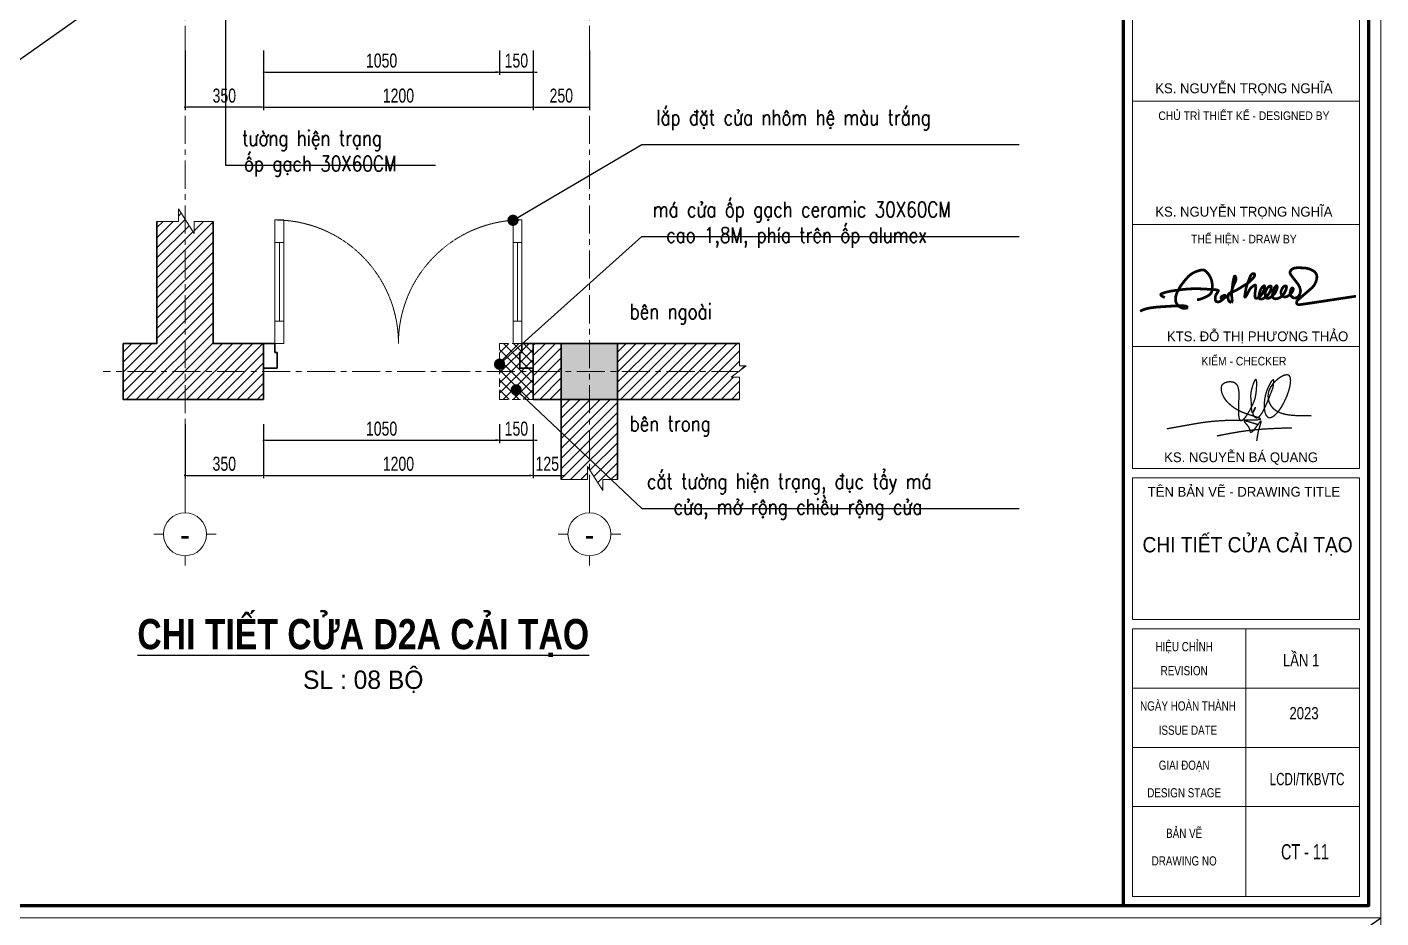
# Model space of a CAD drawing. Header units: millimetres. Extents: x -519517 to -431282, y -372679 to 113618.
# Drawn here: x -484642 to -478616, y -306676 to -302708 of the extents above; entities that cross this region are included whole.
import ezdxf
from ezdxf.enums import TextEntityAlignment as Align

# ---------------------------------------------------------------- set-up
doc = ezdxf.new("R2010")
doc.units = ezdxf.units.MM
doc.header["$LTSCALE"] = 5
for name, pattern in [('CENTER2', [28.575, 19.05, -3.175, 3.175, -3.175]), ('CENTERX2', [4, 2.5, -0.5, 0.5, -0.5]), ('DASHDOT', [1, 0.5, -0.25, 0, -0.25]), ('HIDDEN', [0.375, 0.25, -0.125]), ('HIDDEN2', [0.1875, 0.125, -0.0625])]:
    doc.linetypes.add(name, pattern=pattern)
doc.layers.get('0').update_dxf_attribs({"linetype": 'CENTER2'})
for name, color, linetype, lineweight in [('03', 252, 'Continuous', 30), ('Khungten_LCDI', 7, 'Continuous', 25), ('LC Dim', 8, 'Continuous', 18), ('LC Hatch', 252, 'Continuous', 9), ('LC Hatch @ 1 (1)', 252, 'Continuous', 9), ('LC ISO', 153, 'Continuous', 13), ('LC Net dam 1', 30, 'Continuous', 30), ('LC Net khuat', 4, 'HIDDEN', 13), ('LC Net manh', 9, 'Continuous', 5), ('LC Net thay', 7, 'Continuous', 25), ('LC Net truc', 79, 'DASHDOT', 13), ('LC Text1', 3, 'Continuous', 20), ('LC Text2', 7, 'Continuous', 25), ('v-MANH', 147, 'Continuous', 5)]:
    doc.layers.add(name, color=color, linetype=linetype, lineweight=lineweight)
doc.layers.add('KCS_Plotter', color=11, linetype='Continuous', plot=False)
doc.styles.add('HOATBIF', font='hoatbif.shx', dxfattribs={"width": 0.75})
doc.styles.add('Khungten', font='VHAVAN.TTF', dxfattribs={"width": 0.9, "height": 5000})
doc.styles.add('LC 1', font='VHAVANB.TTF')
doc.styles.add('LC 3', font='vnsimli.shx', dxfattribs={"width": 0.75})
doc.styles.add('LC3', font='VHARIALB.TTF', dxfattribs={"width": 0.8})
doc.styles.add('Title', font='VHBLACK.TTF')
doc.styles.add('VnAvantH', font='VHAVANB.TTF', dxfattribs={"width": 0.6})
doc.dimstyles.new('1-100(1-25)', dxfattribs={"dimscale": 25, "dimtxt": 2.5, "dimasz": 0.35, "dimexe": 0.5, "dimexo": 1, "dimgap": 0.8, "dimtad": 1, "dimdec": 0, "dimzin": 0, "dimdsep": 46, "dimtxsty": 'HOATBIF', "dimblk1": 'DOT', "dimblk2": 'DOT', "dimsah": 1, "dimcen": -1, "dimdle": 1, "dimclrd": 256, "dimclre": 256, "dimclrt": 4, "dimadec": 3, "dimazin": 2, "dimtfac": 0.333333, "dimtdec": 0, "dimtix": 1, "dimtmove": 2, "dimatfit": 3, "dimldrblk": 'DOT', "dimfxl": 1, "dimtvp": 0.833333, "dimtolj": 1, "dimtzin": 0, "dimarcsym": 0})

# ---------------------------------------------------------------- blocks, each defined once
blk = doc.blocks.new('NGUYEN BA QUANG')
at = {"layer": 'LC ISO', "const_width": 54}
for points in [[(906, 1114, 0.006821), (929, 1272, 0.011774), (937, 1340, 0.026266), (938, 1394, 0.052103), (935, 1423, 0.076783), (930, 1436, 0.163971), (923, 1442, 0.170042), (914, 1442, 0.080479), (902, 1436, 0.05585), (881, 1417, 0.031056), (847, 1375, 0.025203), (791, 1286, 0.116129), (556, 476, 0.061974), (575, 166, 0.045365), (610, 47, 0.070676), (660, -41, 0.091415), (710, -86, 0.146905), (783, -104, 0.068448), (833, -95, 0.049636), (885, -72, 0.053986), (978, -6, 0.029209), (1056, 69, 0.021304), (1134, 162, 0.025491), (1250, 329, 0.068873), (1561, 1027, 0.01773), (1596, 1171, 0.037697), (1624, 1368, 0.029037), (1623, 1453, 0.04288), (1613, 1525, 0.066726), (1590, 1583, 0.100495), (1556, 1623, 0.111871), (1508, 1644, 0.054631), (1469, 1647, 0.041179), (1426, 1643, 0.04561), (1355, 1623, 0.04967), (1225, 1558, 0.109429), (829, 1164, 0.05047), (753, 1012, 0.368126), (1079, 156, 0.040655), (1223, 90, 0.031441), (1383, 42, 0.023503), (1557, 9, 0.017084), (1742, -10, 0.011936), (1936, -19, 0.009133), (2206, -21, 0.002915), (2480, -16)], [(-3416, -557, -0.001023), (-2231, -345, -0.008385), (-1869, -289, -0.026114), (-905, -212, -0.007166), (-491, -205, 0.001773), (-49, -203, 0.009736), (200, -197, 0.025773), (331, -186, 0.054465), (383, -173, 0.09183), (397, -166, 0.386262), (399, -152, 0.129793), (379, -135, 0.036801), (321, -108, 0.016128), (184, -59, -0.006736), (-183, 62, -0.023924), (-416, 154, -0.046785), (-684, 310, -0.041509), (-918, 503, -0.092678), (-1136, 813, -0.077778), (-1199, 1035, -0.070106), (-1196, 1141, -0.201572), (-1106, 1286, -0.091887), (-982, 1343, -0.118851), (-732, 1351, -0.227561), (-543, 1208, -0.055716), (-508, 1121, -0.035741), (-487, 1019, -0.022757), (-478, 904, -0.018678), (-477, 714, 0.005361), (-493, 294, 0.022501), (-487, 25, 0.024956), (-474, -85, 0.051878), (-451, -169, 0.084004), (-427, -209, 0.302699), (-372, -224, 0.091028), (-331, -204, 0.045769), (-285, -164, 0.031407), (-218, -87, 0.026473), (-114, 66, 0.038878), (124, 530, 0.063388), (207, 831, 0.030377), (243, 1236, 0.019395), (241, 1350, 0.050857), (231, 1429, 0.089259), (221, 1451, 0.446193), (202, 1454, 0.08967), (185, 1438, 0.048315), (156, 1388, 0.024568), (114, 1288, 0.037087), (24, 971, 0.06811), (7, 722, 0.007404), (19, 571, -0.009821), (27, 442, 0.013775), (38, 214, 0.023991), (46, 154, 0.068642), (58, 113, 0.168495), (71, 99, 0.190472), (82, 99, 0.135753), (102, 116, 0.042547), (133, 165, 0.037247), (185, 280, 0.083462), (192, 310, 0.752396), (189, 311, 0.077103), (170, 286, 0.067778), (106, 135, 0.079642), (97, 52, 0.07615), (107, 12, 0.090818), (168, -77, 0.162992), (233, -111, 0.134535), (287, -101, 0.046135), (315, -85, 0.0589), (372, -33, 0.033446), (431, 44, 0.020493), (492, 142, 0.018931), (584, 325, 0.012315), (712, 617, 0.006262), (906, 1114)], [(-1368, -847, -0.004051), (-800, -737, -0.026384), (342, -582, -0.006339), (726, -556, -0.004215), (1111, -537, -0.002629), (1689, -517)], [(274, -380, 0.002584), (99, -322, 0.004829), (-9, -289, 0.009549), (-104, -262, 0.02019), (-180, -245, 0.020391), (-210, -242, 0.037792), (-233, -241, 0.083891), (-249, -244, 0.129866), (-256, -250, 0.170647), (-258, -257, 0.074142), (-257, -264, 0.04333), (-253, -271, 0.038982), (-240, -290, 0.018381), (-209, -327, -0.006145), (-155, -388, -0.017161), (-112, -442, -0.029179), (-72, -502, -0.056277), (-39, -577, -0.025416), (-31, -610, -0.003247), (-24, -652, 0.033316), (-18, -677, 0.055631), (-12, -689, 0.087521), (-5, -698, 0.15828), (8, -703, 0.07777), (18, -702, 0.051495), (30, -698, 0.04838), (50, -685, 0.02792), (72, -667, 0.021215), (104, -635, 0.012757), (138, -596, 0.011354), (192, -528, 0.005945), (265, -430, -0.007904), (360, -301, -0.011483), (384, -270, -0.027823), (404, -249, -0.066961), (415, -240, -0.123545), (420, -238, -0.248584), (424, -240, -0.12084), (426, -246, -0.064597), (426, -260, -0.027008), (421, -289, -0.011306), (411, -326, -0.007085), (384, -419, 0.007773), (340, -569, 0.03162), (266, -923, 0.004795), (248, -1055)]]:
    blk.add_lwpolyline(points, format="xyb", dxfattribs=at)
blk = doc.blocks.new('CK THAO')
at = {"layer": 'LC ISO', "const_width": 60}
for points in [[(21873, -82516), (21924, -82491), (21950, -82481), (21969, -82474), (21981, -82470), (21991, -82467), (22001, -82464), (22014, -82461), (22025, -82458), (22037, -82455), (22057, -82451), (22068, -82449), (22080, -82446), (22097, -82444), (22129, -82439), (22159, -82435), (22189, -82431), (22205, -82429), (22225, -82427), (22244, -82425), (22262, -82424), (22280, -82422), (22304, -82420), (22336, -82418), (22363, -82416), (22376, -82415), (22394, -82414), (22448, -82411), (22470, -82409), (22494, -82408), (22518, -82406), (22535, -82405), (22561, -82404), (22595, -82402), (22630, -82401), (22651, -82400), (22666, -82399), (22681, -82399), (22688, -82398), (22696, -82398), (22704, -82398), (22709, -82398), (22715, -82397), (22721, -82397), (22729, -82397), (22736, -82397), (22743, -82397), (22749, -82397), (22755, -82397), (22768, -82397), (22776, -82396), (22788, -82396), (22796, -82396), (22808, -82396), (22817, -82396), (22822, -82396), (22831, -82396), (22831, -82396), (22843, -82397), (22860, -82399), (22875, -82401), (22885, -82403), (22888, -82404), (22889, -82405), (22889, -82405), (22892, -82406), (22893, -82407), (22895, -82408), (22897, -82409), (22899, -82410), (22900, -82411), (22902, -82412), (22902, -82412), (22903, -82413), (22903, -82413), (22905, -82415), (22906, -82417), (22907, -82418), (22908, -82420), (22910, -82422), (22910, -82422), (22910, -82424), (22911, -82426), (22912, -82426), (22912, -82427), (22912, -82428), (22912, -82428), (22912, -82428), (22912, -82428), (22912, -82429), (22912, -82430), (22912, -82431), (22912, -82432), (22912, -82433), (22912, -82434), (22912, -82434), (22911, -82435), (22911, -82435), (22911, -82436), (22910, -82437), (22910, -82438), (22910, -82438), (22909, -82439), (22908, -82439), (22908, -82440), (22907, -82440), (22907, -82441), (22906, -82441), (22906, -82441), (22905, -82442), (22904, -82442), (22904, -82443), (22903, -82443), (22903, -82443), (22902, -82444), (22900, -82444), (22899, -82445), (22898, -82445), (22896, -82446), (22892, -82447), (22887, -82449), (22882, -82450), (22873, -82451), (22868, -82452), (22860, -82453), (22855, -82453), (22848, -82453), (22835, -82453), (22823, -82451), (22809, -82448), (22799, -82445), (22785, -82439), (22776, -82434), (22768, -82430), (22755, -82423), (22743, -82415), (22731, -82406), (22721, -82397), (22703, -82379), (22695, -82369), (22680, -82346), (22670, -82324), (22663, -82303), (22659, -82280), (22659, -82280), (22657, -82245), (22658, -82222), (22662, -82195), (22670, -82159), (22679, -82133), (22693, -82098), (22717, -82048), (22728, -82027), (22764, -81967), (22796, -81921), (22796, -81921), (22828, -81879), (22852, -81849), (22866, -81831), (22866, -81831), (22886, -81808), (22886, -81808), (22906, -81785), (22906, -81785), (22924, -81765), (22924, -81765), (22943, -81746), (22954, -81735), (22968, -81723), (22980, -81713), (22992, -81703), (23007, -81692), (23019, -81684), (23033, -81675), (23047, -81667), (23068, -81656), (23085, -81648), (23105, -81640), (23127, -81632), (23144, -81626), (23161, -81621), (23174, -81617), (23188, -81613), (23204, -81609), (23222, -81604), (23232, -81602), (23239, -81602), (23239, -81602), (23240, -81601), (23242, -81601), (23243, -81601), (23245, -81601), (23246, -81601), (23247, -81601), (23249, -81601), (23250, -81600), (23250, -81600), (23251, -81600), (23251, -81600), (23255, -81600), (23258, -81600), (23263, -81600), (23264, -81601), (23264, -81601), (23268, -81601), (23277, -81602), (23286, -81604), (23310, -81616), (23317, -81621), (23326, -81629), (23336, -81638), (23344, -81647), (23351, -81653), (23358, -81662), (23375, -81681), (23383, -81692), (23393, -81706), (23401, -81717), (23417, -81744), (23426, -81760), (23440, -81790), (23448, -81811), (23456, -81838), (23456, -81838), (23467, -81893), (23472, -81943), (23472, -81958), (23472, -81982), (23471, -81997), (23469, -82024), (23468, -82035), (23465, -82053), (23465, -82053), (23459, -82078), (23459, -82078), (23451, -82101), (23424, -82139), (23401, -82158), (23372, -82176), (23348, -82189), (23348, -82189), (23295, -82214), (23256, -82231), (23196, -82252), (23154, -82259), (23134, -82259)], [(25205, -81700), (25201, -81692), (25196, -81679), (25194, -81670), (25193, -81661), (25193, -81652), (25195, -81642), (25199, -81632), (25203, -81623), (25206, -81617), (25212, -81609), (25217, -81603), (25224, -81596), (25234, -81587), (25242, -81581), (25251, -81576)], [(25242, -81581), (25260, -81571), (25284, -81562), (25309, -81557), (25341, -81554), (25378, -81554), (25412, -81554), (25450, -81555)], [(25450, -81555), (25511, -81558), (25568, -81566), (25603, -81574), (25642, -81588), (25683, -81607), (25715, -81625), (25744, -81650), (25767, -81680), (25784, -81722), (25788, -81756), (25784, -81800), (25774, -81841), (25759, -81881), (25742, -81916), (25722, -81947), (25685, -81991), (25660, -82015), (25603, -82063), (25360, -82272), (25345, -82295), (25336, -82329), (25342, -82346)], [(23847, -82156), (23863, -82135), (23876, -82115), (23885, -82099), (23894, -82078), (23903, -82054), (23912, -82028), (23924, -81993), (23932, -81969), (23947, -81931), (23960, -81903), (23972, -81880), (23981, -81861), (23991, -81834), (23997, -81804), (23994, -81775), (23992, -81768), (23991, -81766), (23990, -81762), (23989, -81758), (23987, -81755), (23986, -81753), (23985, -81751), (23984, -81748), (23982, -81745), (23980, -81742), (23978, -81740), (23976, -81739), (23974, -81739), (23968, -81740), (23959, -81746), (23958, -81748), (23957, -81751), (23956, -81753), (23955, -81757), (23955, -81760), (23954, -81764), (23952, -81774), (23949, -81785), (23946, -81796), (23946, -81796), (23943, -81809), (23943, -81809), (23938, -81826), (23938, -81826), (23937, -81832), (23935, -81838), (23933, -81847), (23933, -81847), (23931, -81858)], [(23931, -81858), (23931, -81858), (23927, -81881), (23925, -81896), (23922, -81922), (23921, -81938), (23917, -81976), (23898, -82129), (23899, -82155), (23902, -82185), (23907, -82219), (23907, -82219), (23910, -82248), (23911, -82271), (23911, -82289), (23910, -82293), (23910, -82297), (23909, -82300), (23908, -82302), (23908, -82302), (23907, -82305), (23906, -82307), (23906, -82307), (23905, -82310), (23903, -82313), (23899, -82317), (23898, -82318), (23896, -82318), (23896, -82318), (23895, -82319), (23891, -82319), (23890, -82320)], [(23936, -82081), (23964, -82069), (23984, -82059), (24000, -82051), (24021, -82040), (24041, -82028), (24067, -82013), (24085, -82002), (24116, -81982), (24137, -81969), (24159, -81956), (24185, -81940), (24207, -81927), (24251, -81900), (24282, -81876), (24308, -81852), (24333, -81826), (24355, -81803)], [(24344, -81697), (24337, -81703), (24328, -81714), (24313, -81740), (24306, -81758), (24299, -81776), (24290, -81802), (24282, -81822), (24282, -81822), (24264, -81865), (24230, -81962), (24221, -81997), (24217, -82020), (24200, -82109), (24194, -82146), (24193, -82161), (24191, -82172), (24191, -82182), (24191, -82190), (24192, -82198), (24192, -82198), (24195, -82204), (24199, -82204), (24204, -82202), (24210, -82193), (24215, -82188), (24217, -82184), (24220, -82180), (24223, -82176), (24225, -82172), (24228, -82168), (24230, -82165), (24232, -82161), (24234, -82158), (24236, -82154), (24238, -82151)], [(24355, -81803), (24377, -81780), (24398, -81753), (24411, -81724), (24410, -81700), (24403, -81690), (24403, -81690), (24396, -81685), (24384, -81683), (24374, -81684), (24364, -81686), (24352, -81692), (24344, -81697), (24337, -81703)], [(25195, -82090), (25195, -82102), (25195, -82116), (25199, -82138), (25204, -82154), (25211, -82168), (25218, -82179), (25233, -82195), (25250, -82210), (25268, -82219), (25287, -82224), (25305, -82224), (25329, -82219), (25349, -82210), (25372, -82194), (25389, -82176), (25404, -82152), (25412, -82133), (25420, -82102), (25426, -82056), (25406, -81983), (25373, -81921), (25319, -81850), (25273, -81792), (25233, -81740), (25205, -81700)], [(23724, -82236), (23724, -82236), (23715, -82244), (23708, -82251), (23693, -82264), (23693, -82264), (23683, -82272), (23670, -82282), (23657, -82291), (23639, -82301), (23625, -82306), (23614, -82309), (23602, -82311), (23591, -82311), (23552, -82299), (23540, -82271), (23537, -82256), (23536, -82244), (23536, -82228), (23537, -82214), (23538, -82205), (23540, -82192), (23543, -82178), (23549, -82162), (23556, -82147), (23564, -82134), (23570, -82123), (23578, -82113), (23587, -82099), (23594, -82089), (23599, -82081), (23605, -82071), (23606, -82061), (23581, -82046), (23556, -82043), (23531, -82040), (23512, -82039), (23468, -82035), (23436, -82033), (23416, -82031), (23377, -82029), (23357, -82028), (23327, -82026), (23300, -82024), (23271, -82023), (23239, -82022), (23205, -82020), (23169, -82019), (23145, -82019), (23117, -82019), (23102, -82019), (23073, -82019), (23043, -82019), (23009, -82020), (22984, -82021), (22949, -82023), (22904, -82026), (22885, -82028), (22841, -82032), (22799, -82037), (22739, -82045), (22685, -82052), (22637, -82058), (22612, -82062), (22580, -82067), (22561, -82070), (22534, -82075), (22502, -82082), (22465, -82090), (22437, -82098), (22403, -82108), (22388, -82113), (22377, -82117), (22365, -82121), (22344, -82130), (22335, -82135), (22330, -82150), (22343, -82173), (22370, -82190), (22420, -82212)], [(23715, -82171), (23708, -82174), (23697, -82178), (23690, -82182), (23675, -82193), (23667, -82205), (23665, -82209), (23663, -82215), (23662, -82217), (23662, -82217), (23662, -82219), (23664, -82223), (23679, -82225), (23691, -82223)], [(23691, -82223), (23694, -82223), (23710, -82220), (23748, -82211), (23772, -82203), (23793, -82193), (23820, -82177), (23831, -82169), (23831, -82169), (23846, -82155)], [(23720, -82240), (23729, -82232), (23732, -82229), (23737, -82224), (23741, -82219), (23744, -82216), (23746, -82212), (23751, -82204), (23753, -82198), (23755, -82189), (23755, -82184), (23755, -82180), (23755, -82176), (23754, -82171), (23753, -82168), (23751, -82165), (23748, -82162), (23742, -82161), (23737, -82163), (23733, -82164), (23727, -82166), (23720, -82169), (23715, -82171)], [(23890, -82320), (23884, -82319), (23877, -82318), (23872, -82316), (23866, -82313), (23859, -82309), (23855, -82306), (23849, -82301), (23843, -82295), (23843, -82295), (23834, -82279), (23829, -82268), (23824, -82249), (23821, -82236), (23818, -82224), (23815, -82209), (23813, -82191), (23813, -82181), (23816, -82163), (23828, -82139), (23842, -82126), (23883, -82102), (23918, -82088), (23936, -82081)], [(24238, -82151), (24247, -82135), (24253, -82123), (24262, -82106), (24269, -82090), (24276, -82077), (24282, -82066), (24292, -82047), (24299, -82036), (24308, -82022), (24321, -82006), (24331, -81996), (24344, -81984), (24354, -81975), (24368, -81964), (24370, -81962), (24371, -81961), (24374, -81959), (24377, -81957), (24393, -81946), (24403, -81941), (24405, -81940), (24405, -81940), (24407, -81939), (24407, -81939), (24411, -81938), (24411, -81938), (24416, -81937), (24417, -81936), (24420, -81937), (24422, -81937), (24424, -81938), (24426, -81939), (24428, -81940), (24430, -81944), (24431, -81947), (24433, -81952), (24434, -81955), (24434, -81959), (24435, -81963)], [(24435, -81963), (24435, -81969), (24435, -81976), (24435, -81986), (24434, -81998), (24433, -82006), (24416, -82121), (24413, -82183), (24418, -82206)], [(24415, -82197), (24422, -82214), (24427, -82222), (24433, -82228), (24442, -82231), (24450, -82231), (24457, -82229), (24467, -82226), (24474, -82222), (24489, -82213), (24499, -82206), (24499, -82206), (24520, -82190), (24536, -82177), (24556, -82158), (24566, -82143), (24575, -82128), (24583, -82113), (24592, -82096), (24601, -82080), (24609, -82063), (24617, -82045), (24623, -82025), (24628, -82006), (24631, -81981), (24629, -81961), (24627, -81957), (24627, -81957), (24627, -81957), (24623, -81954), (24620, -81953), (24616, -81954), (24611, -81957), (24606, -81960), (24600, -81964), (24595, -81969), (24589, -81974), (24582, -81981), (24577, -81987), (24566, -81999), (24558, -82009), (24548, -82025), (24539, -82044), (24531, -82064), (24524, -82087), (24518, -82107), (24513, -82128), (24509, -82148), (24507, -82167), (24508, -82199), (24510, -82221), (24518, -82239), (24529, -82246), (24539, -82248), (24552, -82248), (24564, -82246), (24592, -82239), (24627, -82218), (24654, -82200), (24654, -82200), (24683, -82176), (24703, -82156), (24722, -82131), (24733, -82114), (24746, -82090), (24758, -82063), (24767, -82036), (24773, -82009), (24777, -81983), (24773, -81963), (24764, -81956), (24746, -81960), (24729, -81968), (24712, -81980), (24687, -82007), (24676, -82027), (24663, -82053), (24653, -82076), (24646, -82098), (24642, -82129), (24642, -82153), (24644, -82168), (24646, -82182), (24652, -82201), (24663, -82222), (24678, -82229), (24697, -82231), (24715, -82229), (24736, -82222), (24753, -82213)], [(24753, -82213), (24766, -82205), (24778, -82196), (24788, -82188), (24799, -82180), (24808, -82172), (24825, -82156), (24841, -82138), (24854, -82122), (24863, -82108), (24872, -82093), (24879, -82077), (24886, -82061), (24893, -82043), (24899, -82029), (24909, -82001), (24909, -81980), (24908, -81971), (24906, -81962), (24903, -81956), (24899, -81951), (24896, -81950), (24892, -81950), (24890, -81951), (24886, -81953), (24883, -81956), (24878, -81960), (24873, -81965), (24869, -81970), (24866, -81974), (24850, -82004)], [(24863, -81978), (24863, -81978), (24845, -82005), (24837, -82020), (24828, -82043), (24820, -82067), (24813, -82093), (24809, -82111), (24805, -82140), (24804, -82175), (24812, -82210), (24820, -82221), (24831, -82230), (24842, -82237), (24856, -82241), (24867, -82242)], [(24867, -82242), (24888, -82241), (24906, -82238), (24925, -82233), (24937, -82229), (24964, -82217), (24995, -82197), (25013, -82183), (25042, -82152), (25068, -82112), (25084, -82083), (25096, -82056), (25104, -82034), (25110, -82015), (25115, -81988), (25114, -81970), (25110, -81961), (25107, -81959), (25100, -81956), (25095, -81955), (25089, -81954), (25081, -81955), (25073, -81957), (25065, -81960), (25059, -81964), (25054, -81969), (25049, -81973), (25045, -81979)], [(25047, -81976), (25037, -81989), (25027, -82002), (25016, -82020), (25005, -82040), (24999, -82053), (24993, -82076), (24991, -82102), (24993, -82120), (24998, -82138)], [(24998, -82138), (24998, -82138), (25004, -82151), (25012, -82162), (25019, -82172), (25030, -82182), (25038, -82189), (25050, -82196), (25064, -82200), (25082, -82201), (25098, -82200), (25125, -82191), (25173, -82163), (25218, -82121), (25240, -82089), (25249, -82071), (25259, -82048), (25264, -82034), (25265, -82023), (25264, -82015), (25261, -82010), (25258, -82007), (25255, -82005), (25252, -82002), (25249, -82001), (25247, -82001), (25241, -82001), (25238, -82003), (25233, -82007), (25229, -82010), (25226, -82014), (25222, -82021)], [(25224, -82017), (25215, -82031), (25209, -82043), (25203, -82057), (25198, -82075), (25195, -82090)], [(25338, -82336), (25347, -82353), (25354, -82360), (25365, -82367), (25378, -82371), (25400, -82371), (25430, -82368), (25583, -82346), (26653, -82184)]]:
    blk.add_lwpolyline(points, dxfattribs=at)
blk = doc.blocks.new('lcdi fix')
at = {"layer": 'Defpoints', "lineweight": 0}
blk.add_lwpolyline([(-1200, -14850), (-1200, 14850), (40800, 14850), (40800, -14850)], close=True, dxfattribs=at)
at = {"layer": 'Khungten_LCDI', "color": 5, "lineweight": 60}
blk.add_line((36600, 14650), (36600, -14650), dxfattribs=at)
at = {"layer": 'Khungten_LCDI', "color": 5, "lineweight": 25}
blk.add_line((40600, -14650), (40600, 14650), dxfattribs=at)
at = {"layer": 'Khungten_LCDI', "color": 9, "lineweight": 15}
for p, q in [((38600, -10133), (38600, -14500)), ((40450, -11100), (36750, -11100)), ((40450, -12067), (36750, -12067)), ((40450, -13033), (36750, -13033))]:
    blk.add_line(p, q, dxfattribs=at)
at = {"layer": 'Khungten_LCDI', "color": 5, "lineweight": 60}
blk.add_lwpolyline([(0, -14650), (0, 14650), (40600, 14650), (40600, -14650)], close=True, dxfattribs=at)
at = {"layer": 'Khungten_LCDI', "color": 9, "lineweight": 15}
for points in [[(36750, -1522), (40450, -1522), (40450, 446), (36750, 446)], [(36750, -1522), (40450, -1522), (40450, -3535), (36750, -3535)], [(36750, -1522), (40450, -1522), (40450, -3535), (36750, -3535)], [(36750, -5526), (40450, -5526), (40450, -3535), (36750, -3535)], [(36750, -7517), (40450, -7517), (40450, -5526), (36750, -5526)], [(36750, -9983), (40450, -9983), (40450, -7667), (36750, -7667)], [(36750, -14500), (40450, -14500), (40450, -10133), (36750, -10133)]]:
    blk.add_lwpolyline(points, close=True, dxfattribs=at)
at = {"layer": 'LC Net dam 1'}
for name, p, xscale, yscale, zscale in [('CK THAO', (20771, 55798), 0.736210366573874, 0.736210366573874, 0.736210366573874), ('NGUYEN BA QUANG', (38676, -6647), 0.4, 0.4, 0.4)]:
    blk.add_blockref(name, p, dxfattribs=dict(at, xscale=xscale, yscale=yscale, zscale=zscale))
at = {"color": 7}
for s, style, p in [('ks. nguyÔn träng nghÜa', 'VnAvantH', (38565, -1394)), ('ks. nguyÔn träng nghÜa', 'VnAvantH', (38565, -3408)), ('ks. nguyÔn b¸ quang', 'VnAvantH', (38520, -7414)), ('tªn b¶n vÏ - drawing title', 'Khungten', (38566, -7977))]:
    blk.add_text(s, height=160, dxfattribs=dict(at, style=style)).set_placement(p, align=Align.CENTER)
for s, height, style, width, p in [('chñ tr× thiÕt kÕ - designed by', 140, 'Khungten', 0.9, (38566, -1832)), ('thÓ hiÖn - draw by', 140, 'Khungten', 0.9, (38566, -3845)), ('kiÓm - checker', 140, 'Khungten', 0.9, (38566, -5836)), ('hiÖu chØnh', 150, 'Khungten', 0.8, (37592, -10499)), ('revision', 150, 'Khungten', 0.8, (37592, -10891)), ('ngµy hoµn thµnh', 150, 'Khungten', 0.8, (37654, -11466)), ('issue date', 150, 'Khungten', 0.8, (37654, -11862)), ('giai ®o¹n', 150, 'Khungten', 0.8, (37592, -12433)), (' lcdi/tkbvtc', 200, 'Title', 0.7, (39571, -12684)), ('design stage', 150, 'Khungten', 0.8, (37592, -12883)), ('b¶n vÏ', 150, 'Khungten', 0.8, (37592, -13544)), ('drawing nO', 150, 'Khungten', 0.8, (37592, -13994))]:
    blk.add_text(s, height=height, dxfattribs=dict(at, style=style, width=width)).set_placement(p, align=Align.CENTER)
at = {"color": 7, "style": 'VnAvantH'}
blk.add_text('kts. ®ç thÞ ph\xad¬ng th¶o ', height=160, dxfattribs=at).set_placement((37310, -5441))
at = {"color": 7, "style": 'Khungten', "width": 0.8}
for tag, p in [('REVISION', (39499, -10746)), ('NGAYHT', (39546, -11609))]:
    blk.add_attdef(tag, text='', height=200, dxfattribs=at).set_placement(p, align=Align.CENTER)
at = {"layer": 'LC Text1', "style": 'Title', "width": 3.882085}
for tag, p, p2 in [('TENBANVE1', (36913, -8886), (40339, -8886)), ('TENBANVE2', (36913, -9562), (40339, -9562))]:
    blk.add_attdef(tag, text='', height=250, dxfattribs=at).set_placement(p, p2, align=Align.FIT)
at = {"layer": 'LC Text1', "style": 'Title', "width": 0.7}
blk.add_attdef('SOBANVE', text='', height=250, dxfattribs=at).set_placement((39562, -13896), align=Align.CENTER)
blk = doc.blocks.new('*U437')
for p, q in [((-450, -90), (-450, -50)), ((-100, -90), (-100, -50)), ((-100, -70), (-450, -70)), ((-450, -1110), (-450, -1150)), ((-100, -1130), (-450, -1130)), ((-100, -1110), (-100, -1150))]:
    blk.add_line(p, q)
for points in [[(0, -50), (0, -90), (-550, -90), (-550, -50)], [(0, -1150), (0, -1110), (-550, -1110), (-550, -1150)]]:
    blk.add_lwpolyline(points, close=True)
at = {"linetype": 'HIDDEN2'}
for centre, start, end in [((0, -50), 180.00004, 270), ((0, -1150), 90, 179.99996)]:
    blk.add_arc(centre, 550, start, end, dxfattribs=at)
at = {"layer": '03'}
for points in [[(110, 0), (110, -60), (40, -60), (40, -50), (0, -50), (0, 0)], [(110, -1200), (110, -1140), (40, -1140), (40, -1150), (0, -1150), (0, -1200)]]:
    blk.add_lwpolyline(points, close=True, dxfattribs=at)
blk = doc.blocks.new('DOT')
at = {"color": 0, "linetype": 'ByBlock'}
blk.add_line((-0.5, 0), (-1, 0), dxfattribs=at)
at = {"color": 0, "linetype": 'ByBlock', "const_width": 0.5}
blk.add_lwpolyline([(-0.25, 0, 1), (0.25, 0, 1)], format="xyb", close=True, dxfattribs=at)
blk = doc.blocks.new('*D434')
at = {"layer": 'Defpoints', "color": 0, "ltscale": 0.2, "transparency": 16777216}
for p in [(-483589.1, -304451.4), (-482539.1, -304451.4), (-482539.1, -304548.8)]:
    blk.add_point(p, dxfattribs=at)
at = {"layer": 'LC Dim', "lineweight": -2, "ltscale": 0.2, "transparency": 16777216}
for p, q in [((-483589.1, -304476.4), (-483589.1, -304561.3)), ((-482539.1, -304476.4), (-482539.1, -304561.3)), ((-483580.3, -304548.8), (-482547.8, -304548.8))]:
    blk.add_line(p, q, dxfattribs=at)
at = {"layer": 'LC Dim', "lineweight": -2, "ltscale": 0.2, "transparency": 16777216, "xscale": 8.75, "yscale": 8.75, "zscale": 8.75, "rotation": 180}
blk.add_blockref('DOT', (-483589.1, -304548.8), dxfattribs=at)
at = {"layer": 'LC Dim', "lineweight": -2, "ltscale": 0.2, "transparency": 16777216, "xscale": 8.75, "yscale": 8.75, "zscale": 8.75}
blk.add_blockref('DOT', (-482539.1, -304548.8), dxfattribs=at)
at = {"layer": 'LC Dim', "color": 4, "ltscale": 0.2, "transparency": 16777216, "insert": (-483064.1, -304497.5), "char_height": 62.5, "attachment_point": 5, "style": 'HOATBIF'}
blk.add_mtext('\\A1;1050', dxfattribs=at)
blk = doc.blocks.new('_Dot')
at = {"color": 0, "linetype": 'ByBlock', "lineweight": -2}
blk.add_line((-0.5, 0), (-1, 0), dxfattribs=at)
at = {"color": 0, "linetype": 'ByBlock', "const_width": 0.5}
blk.add_lwpolyline([(-0.25, 0, 1), (0.25, 0, 1)], format="xyb", close=True, dxfattribs=at)
blk = doc.blocks.new('*D435')
at = {"layer": 'Defpoints', "color": 0, "ltscale": 0.2, "transparency": 16777216}
for p in [(-483939.1, -304451.4), (-483589.1, -304451.4), (-483589.1, -304705)]:
    blk.add_point(p, dxfattribs=at)
at = {"layer": 'LC Dim', "lineweight": -2, "ltscale": 0.2, "transparency": 16777216}
for p, q in [((-483939.1, -304476.4), (-483939.1, -304717.5)), ((-483589.1, -304476.4), (-483589.1, -304717.5)), ((-483930.3, -304705), (-483597.8, -304705))]:
    blk.add_line(p, q, dxfattribs=at)
at = {"layer": 'LC Dim', "lineweight": -2, "ltscale": 0.2, "transparency": 16777216, "xscale": 8.75, "yscale": 8.75, "zscale": 8.75, "rotation": 180}
blk.add_blockref('DOT', (-483939.1, -304705), dxfattribs=at)
at = {"layer": 'LC Dim', "lineweight": -2, "ltscale": 0.2, "transparency": 16777216, "xscale": 8.75, "yscale": 8.75, "zscale": 8.75}
blk.add_blockref('DOT', (-483589.1, -304705), dxfattribs=at)
at = {"layer": 'LC Dim', "color": 4, "ltscale": 0.2, "transparency": 16777216, "insert": (-483764.1, -304653.8), "char_height": 62.5, "attachment_point": 5, "style": 'HOATBIF'}
blk.add_mtext('\\A1;350', dxfattribs=at)
blk = doc.blocks.new('*D436')
at = {"layer": 'Defpoints', "color": 0, "ltscale": 0.2, "transparency": 16777216}
for p in [(-482539.1, -304451.4), (-482389.1, -304451.4), (-482389.1, -304548.8)]:
    blk.add_point(p, dxfattribs=at)
at = {"layer": 'LC Dim', "lineweight": -2, "ltscale": 0.2, "transparency": 16777216}
for p, q in [((-482539.1, -304476.4), (-482539.1, -304561.3)), ((-482389.1, -304476.4), (-482389.1, -304561.3)), ((-482547.8, -304548.8), (-482556.6, -304548.8)), ((-482539.1, -304548.8), (-482389.1, -304548.8)), ((-482380.3, -304548.8), (-482371.6, -304548.8))]:
    blk.add_line(p, q, dxfattribs=at)
at = {"layer": 'LC Dim', "lineweight": -2, "ltscale": 0.2, "transparency": 16777216, "xscale": 8.75, "yscale": 8.75, "zscale": 8.75}
blk.add_blockref('DOT', (-482539.1, -304548.8), dxfattribs=at)
at = {"layer": 'LC Dim', "lineweight": -2, "ltscale": 0.2, "transparency": 16777216, "xscale": 8.75, "yscale": 8.75, "zscale": 8.75, "rotation": 180}
blk.add_blockref('DOT', (-482389.1, -304548.8), dxfattribs=at)
at = {"layer": 'LC Dim', "color": 4, "ltscale": 0.2, "transparency": 16777216, "insert": (-482464.1, -304497.5), "char_height": 62.5, "attachment_point": 5, "style": 'HOATBIF'}
blk.add_mtext('\\A1;150', dxfattribs=at)
blk = doc.blocks.new('*D430')
at = {"layer": 'Defpoints', "color": 0, "ltscale": 0.2, "transparency": 16777216}
for p in [(-483589.1, -302787.3), (-482539.1, -302787.3), (-482539.1, -302909.1)]:
    blk.add_point(p, dxfattribs=at)
at = {"layer": 'LC Dim', "lineweight": -2, "ltscale": 0.2, "transparency": 16777216}
for p, q in [((-483589.1, -302812.3), (-483589.1, -302921.6)), ((-482539.1, -302812.3), (-482539.1, -302921.6)), ((-483580.3, -302909.1), (-482547.8, -302909.1))]:
    blk.add_line(p, q, dxfattribs=at)
at = {"layer": 'LC Dim', "lineweight": -2, "ltscale": 0.2, "transparency": 16777216, "xscale": 8.75, "yscale": 8.75, "zscale": 8.75, "rotation": 180}
blk.add_blockref('DOT', (-483589.1, -302909.1), dxfattribs=at)
at = {"layer": 'LC Dim', "lineweight": -2, "ltscale": 0.2, "transparency": 16777216, "xscale": 8.75, "yscale": 8.75, "zscale": 8.75}
blk.add_blockref('DOT', (-482539.1, -302909.1), dxfattribs=at)
at = {"layer": 'LC Dim', "color": 4, "ltscale": 0.2, "transparency": 16777216, "insert": (-483064.1, -302857.9), "char_height": 62.5, "attachment_point": 5, "style": 'HOATBIF'}
blk.add_mtext('\\A1;1050', dxfattribs=at)
blk = doc.blocks.new('*D433')
at = {"layer": 'Defpoints', "color": 0, "ltscale": 0.2, "transparency": 16777216}
for p in [(-482539.1, -302787.3), (-482389.1, -302787.3), (-482389.1, -302909.1)]:
    blk.add_point(p, dxfattribs=at)
at = {"layer": 'LC Dim', "lineweight": -2, "ltscale": 0.2, "transparency": 16777216}
for p, q in [((-482539.1, -302812.3), (-482539.1, -302921.6)), ((-482389.1, -302812.3), (-482389.1, -302921.6)), ((-482547.8, -302909.1), (-482556.6, -302909.1)), ((-482539.1, -302909.1), (-482389.1, -302909.1)), ((-482380.3, -302909.1), (-482371.6, -302909.1))]:
    blk.add_line(p, q, dxfattribs=at)
at = {"layer": 'LC Dim', "lineweight": -2, "ltscale": 0.2, "transparency": 16777216, "xscale": 8.75, "yscale": 8.75, "zscale": 8.75}
blk.add_blockref('DOT', (-482539.1, -302909.1), dxfattribs=at)
at = {"layer": 'LC Dim', "lineweight": -2, "ltscale": 0.2, "transparency": 16777216, "xscale": 8.75, "yscale": 8.75, "zscale": 8.75, "rotation": 180}
blk.add_blockref('DOT', (-482389.1, -302909.1), dxfattribs=at)
at = {"layer": 'LC Dim', "color": 4, "ltscale": 0.2, "transparency": 16777216, "insert": (-482464.1, -302857.9), "char_height": 62.5, "attachment_point": 5, "style": 'HOATBIF'}
blk.add_mtext('\\A1;150', dxfattribs=at)
blk = doc.blocks.new('*D425')
at = {"layer": 'Defpoints', "color": 0, "ltscale": 0.2, "transparency": 16777216}
for p in [(-483939.1, -302787.3), (-483589.1, -302787.3), (-483939.1, -303065.4)]:
    blk.add_point(p, dxfattribs=at)
at = {"layer": 'LC Dim', "lineweight": -2, "ltscale": 0.2, "transparency": 16777216}
for p, q in [((-483939.1, -302812.3), (-483939.1, -303077.9)), ((-483589.1, -302812.3), (-483589.1, -303077.9)), ((-483597.8, -303065.4), (-483930.3, -303065.4))]:
    blk.add_line(p, q, dxfattribs=at)
at = {"layer": 'LC Dim', "lineweight": -2, "ltscale": 0.2, "transparency": 16777216, "xscale": 8.75, "yscale": 8.75, "zscale": 8.75, "rotation": 180}
blk.add_blockref('DOT', (-483939.1, -303065.4), dxfattribs=at)
at = {"layer": 'LC Dim', "lineweight": -2, "ltscale": 0.2, "transparency": 16777216, "xscale": 8.75, "yscale": 8.75, "zscale": 8.75}
blk.add_blockref('DOT', (-483589.1, -303065.4), dxfattribs=at)
at = {"layer": 'LC Dim', "color": 4, "ltscale": 0.2, "transparency": 16777216, "insert": (-483764.1, -303014.1), "char_height": 62.5, "attachment_point": 5, "style": 'HOATBIF'}
blk.add_mtext('\\A1;350', dxfattribs=at)
blk = doc.blocks.new('TTRUC')
at = {"layer": 'LC ISO'}
for p, q in [((0, 6.95), (0, 10.13)), ((-6.95, 0), (-10.13, 0)), ((6.95, 0), (10.13, 0)), ((0, -6.95), (0, -10.13))]:
    blk.add_line(p, q, dxfattribs=at)
at = {"layer": 'LC Net manh'}
blk.add_circle((0, 0), 6.95, dxfattribs=at)
blk = doc.blocks.new('*D429')
at = {"layer": 'Defpoints', "color": 0, "ltscale": 0.2, "transparency": 16777216}
for p in [(-482389.1, -302787.3), (-482139.1, -302787.3), (-482139.1, -303065.4)]:
    blk.add_point(p, dxfattribs=at)
at = {"layer": 'LC Dim', "lineweight": -2, "ltscale": 0.2, "transparency": 16777216}
for p, q in [((-482389.1, -302812.3), (-482389.1, -303077.9)), ((-482139.1, -302812.3), (-482139.1, -303077.9)), ((-482380.3, -303065.4), (-482147.8, -303065.4))]:
    blk.add_line(p, q, dxfattribs=at)
at = {"layer": 'LC Dim', "lineweight": -2, "ltscale": 0.2, "transparency": 16777216, "xscale": 8.75, "yscale": 8.75, "zscale": 8.75, "rotation": 180}
blk.add_blockref('DOT', (-482389.1, -303065.4), dxfattribs=at)
at = {"layer": 'LC Dim', "lineweight": -2, "ltscale": 0.2, "transparency": 16777216, "xscale": 8.75, "yscale": 8.75, "zscale": 8.75}
blk.add_blockref('DOT', (-482139.1, -303065.4), dxfattribs=at)
at = {"layer": 'LC Dim', "color": 4, "ltscale": 0.2, "transparency": 16777216, "insert": (-482264.1, -303014.1), "char_height": 62.5, "attachment_point": 5, "style": 'HOATBIF'}
blk.add_mtext('\\A1;250', dxfattribs=at)
blk = doc.blocks.new('*D424')
at = {"layer": 'Defpoints', "color": 0, "ltscale": 0.2, "transparency": 16777216}
for p in [(-483589.1, -302787.3), (-482389.1, -302787.3), (-482389.1, -303065.4)]:
    blk.add_point(p, dxfattribs=at)
at = {"layer": 'LC Dim', "lineweight": -2, "ltscale": 0.2, "transparency": 16777216}
for p, q in [((-483589.1, -302812.3), (-483589.1, -303077.9)), ((-482389.1, -302812.3), (-482389.1, -303077.9)), ((-483580.3, -303065.4), (-482397.8, -303065.4))]:
    blk.add_line(p, q, dxfattribs=at)
at = {"layer": 'LC Dim', "lineweight": -2, "ltscale": 0.2, "transparency": 16777216, "xscale": 8.75, "yscale": 8.75, "zscale": 8.75, "rotation": 180}
blk.add_blockref('DOT', (-483589.1, -303065.4), dxfattribs=at)
at = {"layer": 'LC Dim', "lineweight": -2, "ltscale": 0.2, "transparency": 16777216, "xscale": 8.75, "yscale": 8.75, "zscale": 8.75}
blk.add_blockref('DOT', (-482389.1, -303065.4), dxfattribs=at)
at = {"layer": 'LC Dim', "color": 4, "ltscale": 0.2, "transparency": 16777216, "insert": (-482989.1, -303014.1), "char_height": 62.5, "attachment_point": 5, "style": 'HOATBIF'}
blk.add_mtext('\\A1;1200', dxfattribs=at)
blk = doc.blocks.new('TIEUDE1')
at = {"layer": 'LC Text2', "color": 7, "style": 'LC 1'}
blk.add_attdef('TIªU§Ò', text='', height=5, dxfattribs=at).set_placement((0, 0), align=Align.BOTTOM_CENTER)
blk.add_attdef('TL', text='', height=3, dxfattribs=at).set_placement((0, -2), align=Align.TOP_CENTER)
blk = doc.blocks.new('*D438')
at = {"layer": 'Defpoints', "color": 0, "ltscale": 0.2, "transparency": 16777216}
for p in [(-482389.1, -304451.4), (-482264.1, -304451.4), (-482264.1, -304705)]:
    blk.add_point(p, dxfattribs=at)
at = {"layer": 'LC Dim', "lineweight": -2, "ltscale": 0.2, "transparency": 16777216}
for p, q in [((-482389.1, -304476.4), (-482389.1, -304717.5)), ((-482264.1, -304476.4), (-482264.1, -304717.5)), ((-482397.8, -304705), (-482406.6, -304705)), ((-482389.1, -304705), (-482264.1, -304705)), ((-482255.3, -304705), (-482246.6, -304705))]:
    blk.add_line(p, q, dxfattribs=at)
at = {"layer": 'LC Dim', "lineweight": -2, "ltscale": 0.2, "transparency": 16777216, "xscale": 8.75, "yscale": 8.75, "zscale": 8.75}
blk.add_blockref('DOT', (-482389.1, -304705), dxfattribs=at)
at = {"layer": 'LC Dim', "lineweight": -2, "ltscale": 0.2, "transparency": 16777216, "xscale": 8.75, "yscale": 8.75, "zscale": 8.75, "rotation": 180}
blk.add_blockref('DOT', (-482264.1, -304705), dxfattribs=at)
at = {"layer": 'LC Dim', "color": 4, "ltscale": 0.2, "transparency": 16777216, "insert": (-482326.6, -304653.8), "char_height": 62.5, "attachment_point": 5, "style": 'HOATBIF'}
blk.add_mtext('\\A1;125', dxfattribs=at)
blk = doc.blocks.new('*D439')
at = {"layer": 'Defpoints', "color": 0, "ltscale": 0.2, "transparency": 16777216}
for p in [(-483589.1, -304451.4), (-482389.1, -304451.4), (-482389.1, -304705)]:
    blk.add_point(p, dxfattribs=at)
at = {"layer": 'LC Dim', "lineweight": -2, "ltscale": 0.2, "transparency": 16777216}
for p, q in [((-483589.1, -304476.4), (-483589.1, -304717.5)), ((-482389.1, -304476.4), (-482389.1, -304717.5)), ((-483580.3, -304705), (-482397.8, -304705))]:
    blk.add_line(p, q, dxfattribs=at)
at = {"layer": 'LC Dim', "lineweight": -2, "ltscale": 0.2, "transparency": 16777216, "xscale": 8.75, "yscale": 8.75, "zscale": 8.75, "rotation": 180}
blk.add_blockref('DOT', (-483589.1, -304705), dxfattribs=at)
at = {"layer": 'LC Dim', "lineweight": -2, "ltscale": 0.2, "transparency": 16777216, "xscale": 8.75, "yscale": 8.75, "zscale": 8.75}
blk.add_blockref('DOT', (-482389.1, -304705), dxfattribs=at)
at = {"layer": 'LC Dim', "color": 4, "ltscale": 0.2, "transparency": 16777216, "insert": (-482989.1, -304653.8), "char_height": 62.5, "attachment_point": 5, "style": 'HOATBIF'}
blk.add_mtext('\\A1;1200', dxfattribs=at)

msp = doc.modelspace()

# ---------------------------------------------------------------- hatches: boundary and pattern name
at = {"layer": 'LC Hatch'}
h = msp.add_hatch(dxfattribs=at)
h.set_pattern_fill('ANSI37', color=256, scale=10)
h.set_pattern_definition([(45, (-16007.8, -350714.736), (-22.4506403, 22.4506403), []), (135, (-16007.8, -350714.736), (-22.4506403, -22.4506403), [])])
h.paths.add_polyline_path([(-482539.1, -304367.6), (-482389.1, -304367.6), (-482389.1, -304117.6), (-482539.1, -304117.6)])
msp.add_hatch(color=256, dxfattribs=at).paths.add_polyline_path([(-482014.1, -304367.6), (-482264.1, -304367.6), (-482264.1, -304117.6), (-482014.1, -304117.6)])
at = {"layer": 'LC Hatch @ 1 (1)', "ltscale": 2}
h = msp.add_hatch(dxfattribs=at)
h.set_pattern_fill('ANSI31', color=256, scale=10)
h.set_pattern_definition([(45, (-84303.907, -341135.087), (-22.4506403, 22.4506403), [])])
h.paths.add_polyline_path([(-483589.1, -304367.6), (-483589.1, -304117.6), (-483814.1, -304117.6), (-483814.1, -303574.3), (-483898.9, -303574.3), (-483898.9, -303628.6), (-483967.5, -303518.6), (-483967.5, -303574.3), (-484064.1, -303574.3), (-484064.1, -304117.6), (-484214.1, -304117.6), (-484214.1, -304367.6)])
h.paths.add_polyline_path([(-482389.1, -304117.6), (-482389.1, -304367.6), (-482264.1, -304367.6), (-482264.1, -304117.6)])
h.paths.add_polyline_path([(-482014.1, -304117.6), (-482014.1, -304367.6), (-481470.4, -304367.6), (-481470.4, -304267.6), (-481508.3, -304267.6), (-481440.8, -304217.6), (-481470.4, -304217.6), (-481470.4, -304117.6)])
h.paths.add_polyline_path([(-482264.1, -304367.6), (-482264.1, -304723.9), (-482147.6, -304723.9), (-482147.6, -304664.9), (-482079, -304773.1), (-482079, -304723.9), (-482014.1, -304723.9), (-482014.1, -304367.6)])

# ---------------------------------------------------------------- linework, layer by layer
at = {"layer": 'KCS_Plotter'}
for p, q in [((-490081.8, -306676.3), (-478615.9, -298568.3)), ((-490081.8, -314784.3), (-478615.9, -306676.3))]:
    msp.add_line(p, q, dxfattribs=at)
at = {"layer": 'LC Net dam 1'}
for p, q in [((-484064.1, -304117.6), (-484064.1, -303574.3)), ((-483814.1, -304117.6), (-483814.1, -303574.3)), ((-484064.1, -304117.6), (-484214.1, -304117.6)), ((-484214.1, -304117.6), (-484214.1, -304367.6)), ((-483589.1, -304117.6), (-483814.1, -304117.6)), ((-483589.1, -304117.6), (-483589.1, -304367.6)), ((-481470.4, -304117.6), (-482389.1, -304117.6)), ((-482389.1, -304367.6), (-482389.1, -304117.6)), ((-483589.1, -304367.6), (-484214.1, -304367.6)), ((-482264.1, -304367.6), (-482389.1, -304367.6)), ((-482264.1, -304723.9), (-482264.1, -304367.6)), ((-482014.1, -304367.6), (-482264.1, -304367.6)), ((-482014.1, -304367.6), (-482264.1, -304367.6)), ((-482014.1, -304723.9), (-482014.1, -304367.6)), ((-481470.4, -304367.6), (-482014.1, -304367.6))]:
    msp.add_line(p, q, dxfattribs=at)
msp.add_lwpolyline([(-482014.1, -304367.6), (-482264.1, -304367.6), (-482264.1, -304117.6), (-482014.1, -304117.6)], close=True, dxfattribs=at)
at = {"layer": 'LC Net khuat', "ltscale": 30}
msp.add_lwpolyline([(-482539.1, -304117.6), (-482389.1, -304117.6), (-482389.1, -304367.6), (-482539.1, -304367.6)], close=True, dxfattribs=at)
at = {"layer": 'LC Net truc', "linetype": 'CENTERX2', "ltscale": 10}
for p, q in [((-483939.1, -304828.2), (-483939.1, -299662.2)), ((-482139.1, -304828.2), (-482139.1, -299662.2)), ((-481470.4, -304242.6), (-484302.7, -304242.6))]:
    msp.add_line(p, q, dxfattribs=at)
at = {"layer": 'v-MANH', "linetype": 'Continuous'}
for points in [[(-484064.1, -303574.3), (-483967.5, -303574.3), (-483967.5, -303518.6), (-483898.9, -303628.6), (-483898.9, -303574.3), (-483814.1, -303574.3)], [(-481470.4, -304117.6), (-481470.4, -304217.6), (-481440.8, -304217.6), (-481508.3, -304267.6), (-481470.4, -304267.6), (-481470.4, -304367.6)], [(-482264.1, -304723.9), (-482147.6, -304723.9), (-482147.6, -304664.9), (-482079, -304773.1), (-482079, -304723.9), (-482014.1, -304723.9)]]:
    msp.add_lwpolyline(points, dxfattribs=at)

# ---------------------------------------------------------------- block references
at = {"layer": 'LC ISO', "ltscale": 2, "xscale": -1, "rotation": 90}
msp.add_blockref('*U437', (-483589.1, -304117.6), dxfattribs=at)
at = {"layer": 'LC ISO', "xscale": 13.75690324811289, "yscale": 13.75690324811289, "zscale": 13.75690324811289}
for p in [(-483939.1, -304967.6), (-482139.1, -304967.6)]:
    msp.add_blockref('TTRUC', p, dxfattribs=at)
at = {"layer": 'LC Net thay'}
ref = msp.add_blockref('lcdi fix', (-489754.2, -302622.3), dxfattribs=dict(at, xscale=0.2729966329967423, yscale=0.2729966329967423, zscale=0.2729966329967423))
ref.add_attrib('NGAYHT', '2023', dxfattribs={"layer": 'LC Text1', "height": 54.6, "style": 'Khungten', "width": 0.8}).set_placement((-478958.2, -305791.6), align=Align.CENTER)
ref.add_attrib('REVISION', 'lÇn 1', dxfattribs={"layer": 'LC Text1', "height": 54.6, "style": 'Khungten', "width": 0.8}).set_placement((-478971.2, -305556), align=Align.CENTER)
ref.add_attrib('SOBANVE', 'ct - 11', dxfattribs={"layer": 'LC Text1', "height": 68.25, "style": 'Title', "width": 0.7}).set_placement((-478953.9, -306415.9), align=Align.CENTER)
ref.add_attrib('TENBANVE1', 'chi tiÕt cöa c¶i t¹o', dxfattribs={"layer": 'LC Text1', "height": 68.249, "style": 'Title', "width": 0.807853}).set_placement((-479677.2, -305048.1), (-478741.7, -305048.1), align=Align.FIT)
at = {"layer": 'LC Net thay', "xscale": 0.2729966329967423, "yscale": 0.2729966329967423, "zscale": 0.2729966329967423}
msp.add_blockref('lcdi fix', (-489754.2, -310730.3), dxfattribs=at)
at = {"layer": 'LC Text2'}
ref = msp.add_blockref('TIEUDE1', (-483145.8, -305519.8), dxfattribs=dict(at, xscale=27.29966259163788, yscale=27.29966259163788, zscale=27.29966259163788))
ref.add_attrib('TIªU§Ò', '%%Uchi tiÕt cöa d2a c¶i t¹o', dxfattribs={"color": 7, "height": 134.435, "style": 'LC3', "width": 0.8}).set_placement((-483145.8, -305519.8), align=Align.BOTTOM_CENTER)
ref.add_attrib('TL', 'sl : 08 bé', dxfattribs={"color": 7, "height": 81.9, "style": 'LC 1'}).set_placement((-483145.8, -305574.4), align=Align.TOP_CENTER)

# ---------------------------------------------------------------- texts
at = {"layer": 'LC Text1', "color": 3, "style": 'LC 3', "width": 0.8}
for s, p in [('bªn ngoµi', (-481959.3, -304009.1)), ('bªn trong', (-481959.3, -304508.5))]:
    msp.add_text(s, height=68.25, dxfattribs=at).set_placement(p)
at = {"layer": 'LC Text1', "ltscale": 0.2, "style": 'LC 1', "width": 0.9}
for p in [(-483939.1, -305055.3), (-482139.1, -305055.3)]:
    msp.add_text('-', height=107.7, dxfattribs=at).set_placement(p, align=Align.BOTTOM_CENTER)
at = {"layer": 'LC Text1', "color": 3, "char_height": 68.249, "attachment_point": 1, "style": 'LC 3'}
for s, insert, width in [('\\pi41.94073;{\\W0.8;l¾p ®Æt cöa nh«m hÖ mµu tr¾ng}', (-481882.9, -303076.7), 1628.262), ('\\pi51.76878;{\\W0.8;t\xadêng hiÖn tr¹ng \\P\\pi60.21868;èp g¹ch 30X60CM}', (-483736.2, -303168.8), 910.828), ('\\pi26.34092;{\\W0.8;m¸ cöa èp g¹ch ceramic 30X60CM \\P\\pi86.14019;cao 1,8M, phÝa trªn èp alumex}', (-481882.9, -303486.7), 1628.262), ('\\pi0.34125;{\\W0.8;c¾t t\xadêng hiÖn tr¹ng, ®ôc tÈy m¸ \\P\\pi119.28978;cöa, më réng chiÒu réng cöa}', (-481882.9, -304697.2), 1628.262)]:
    msp.add_mtext(s, dxfattribs=dict(at, insert=insert, width=width))

# ---------------------------------------------------------------- dimensions: what is measured, and where the dimension line sits
at = {"layer": 'LC Dim', "ltscale": 0.2}
for base, p1, p2, picture, middle in [((-483939.1, -303065.4), (-483589.1, -302787.3), (-483939.1, -302787.3), '*D425', (-483764.1, -303014.1)), ((-482539.1, -302909.1), (-483589.1, -302787.3), (-482539.1, -302787.3), '*D430', (-483064.1, -302857.9)), ((-482389.1, -303065.4), (-483589.1, -302787.3), (-482389.1, -302787.3), '*D424', (-482989.1, -303014.1)), ((-482389.1, -302909.1), (-482539.1, -302787.3), (-482389.1, -302787.3), '*D433', (-482464.1, -302857.9)), ((-482139.1, -303065.4), (-482389.1, -302787.3), (-482139.1, -302787.3), '*D429', (-482264.1, -303014.1)), ((-483589.1, -304705), (-483939.1, -304451.4), (-483589.1, -304451.4), '*D435', (-483764.1, -304653.8)), ((-482539.1, -304548.8), (-483589.1, -304451.4), (-482539.1, -304451.4), '*D434', (-483064.1, -304497.5)), ((-482389.1, -304705), (-483589.1, -304451.4), (-482389.1, -304451.4), '*D439', (-482989.1, -304653.8)), ((-482389.1, -304548.8), (-482539.1, -304451.4), (-482389.1, -304451.4), '*D436', (-482464.1, -304497.5)), ((-482264.1, -304705), (-482389.1, -304451.4), (-482264.1, -304451.4), '*D438', (-482326.6, -304653.8))]:
    dim = msp.add_linear_dim(base=base, p1=p1, p2=p2, dimstyle='1-100(1-25)', dxfattribs=at)
    dim.commit()
    dim.dimension.update_dxf_attribs({"geometry": picture, "text_midpoint": middle})

# ---------------------------------------------------------------- leaders
for points in [[(-483758.9, -302434.7), (-483758.9, -303323.8), (-482823.9, -303323.8)], [(-482479.1, -303569.1), (-481905.6, -303231.8), (-480226.5, -303231.8)], [(-482539.1, -304210.3), (-481905.6, -303641.7), (-480226.5, -303641.7)], [(-482465, -304324.8), (-481905.6, -304852.3), (-480226.5, -304852.3)]]:
    msp.add_leader(points, dimstyle='1-100(1-25)', override={"dimasz": 2}, dxfattribs=at)

doc.saveas('drawing.dxf')
